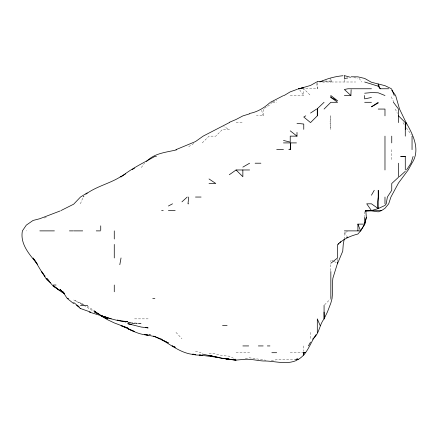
<?xml version="1.0" encoding="UTF-8"?>
<svg xmlns="http://www.w3.org/2000/svg" width="438" height="438" viewBox="0 0 438 438"><rect width="100%" height="100%" fill="white"/><g stroke="black" fill="none" stroke-linecap="round" stroke-linejoin="round"><path stroke-width="0.33" stroke-dasharray="2.19 1.64" d="M344.372 239.203L344.372 232.469L348.062 231.603M80.433 203.812L83.121 197.045L84.025 196.104M141.343 167.524L144.463 163.204M271.982 102.295L269.928 104.863L263.161 109.062L263.161 115.829L256.394 115.829M83.121 197.045L84.025 196.12M202.252 142.903L209.019 136.136L215.786 136.136L222.553 129.369L229.32 129.369L223.785 126.741M324.553 304.843L330.356 299.045M188.712 146.659L194.839 142.903M272.573 102.049L276.696 100.318M44.128 218.02L46.592 217.347M245.318 358.574L249.622 357.824L265.866 360.233M271.281 360.43L278.962 359.467L296.323 359.467M128.422 322.521L134.57 323.731L141.343 323.195M134.57 323.731L141.343 323.468L127.803 322.417M322.713 81.994L330.838 81.994L324.071 81.003M331.67 81.994L330.838 78.178L330.838 81.074L331.67 81.994L355.667 81.994M301.93 88.761L317.304 88.761L317.304 82.667M290.23 95.528L303.764 95.528L303.764 88.761L310.531 95.528M272.655 102.295L276.696 102.295M236.087 122.596L242.855 122.596M26.291 230.881L26.641 230.881M134.57 318.864L148.11 318.864M236.087 352.7L249.622 352.7M290.23 352.7L303.764 352.7M324.744 81.008L330.838 81.074M322.713 81.933L324.071 81.994M129.834 323.151L127.803 322.998L124.726 321.848M130.513 323.2L134.57 323.507L128.422 322.499M209.019 353.351L215.786 353.915L222.553 355.667L229.32 356.171L235.524 359.193M353.849 77.745L357.906 78.117M195.479 351.331L201.031 352.7M100.735 314.878L93.967 312.097L100.735 314.9L94.422 312.097L98.435 314.166M84.036 304.541L73.661 299.942L82.141 304.465M333.657 261.3L330.838 259.926L330.838 261.727M334.221 261.579L337.605 263.227M82.141 304.3L80.433 303.277L83.253 304.985M83.822 305.33L98.468 314.27M99.114 314.265L93.967 310.843L98.539 314.084M87.2 306.025L99.689 314.364L93.967 310.635M175.988 332.398L181.945 338.766M359.094 78.386L361.865 81.994M406.393 127.858L411.293 134.69M299.619 89.801L303.764 95.528M344.372 232.469L347.854 237.648M403.004 122.596L404.63 125.279M393.899 102.295L391.747 97.909L391.747 95.528M395.306 109.062L397.348 113.365M261.645 110.294L263.161 115.829M316.784 83.346L317.304 88.761M391.747 149.67L391.747 160.248M364.673 211.614L364.673 216.711M344.372 79.437L344.372 81.994M337.605 259.274L337.605 261.251M330.838 264.722L330.838 270.81M310.531 332.398L310.531 339.165M303.764 345.932L303.764 351.347M330.838 115.829L329.956 122.596L330.838 129.369L330.838 115.829M150.568 334.96L148.11 334.013L150.568 334.96"/><path stroke-width="0.66" d="M305.768 115.829L303.764 117.023L310.531 122.596L317.304 115.829L317.304 108.744L324.071 102.295M344.372 95.528L350.887 95.528L351.139 89.697M290.728 142.903L290.23 149.67L290.728 142.903L296.455 142.903M188.712 197.045L187.99 203.812L188.712 203.812M405.281 129.369L406.075 122.596L399.549 109.062L395.634 95.528L391.747 90.108M119.809 264.722L121.036 257.955M344.246 239.071L343.25 244.415L342.735 251.188L337.057 264.722L332.864 278.256L332.311 285.023L332.617 291.79L332.048 298.557L330.838 303.069L327.372 312.097L324.071 318.864C318.99 325.385 319.57 333.959 312.529 339.165M364.832 224.114L366.327 217.347L365.796 210.579L381.569 210.579L384.98 208.307L388.692 203.812L390.92 197.045L398.514 182.974L408.194 169.971L412.048 162.974C420.683 149.796 413.045 134.543 406.075 122.596M338.886 243.49L337.89 244.415C343.365 238.973 350.531 235.912 357.906 234.023L360.589 230.881L364.673 224.114L366.327 217.347M413.105 156.437L410.981 163.204L406.535 169.971M316.033 334.654C310.186 342.998 307.52 354.101 298.196 359.467L295.71 359.467M308.379 345.932L310.531 342.133M371.44 195.217L374.26 190.278M344.372 230.881L360.589 230.881L364.673 224.437L364.673 217.347M303.594 352.7L305.74 352.7L303.594 352.7L303.764 355.136L303.764 352.502M85.837 194.215C96.141 186.407 109.593 183.664 120.581 176.738L125.547 173.919M324.071 109.062L330.838 102.295L337.605 102.295L330.838 97.378L330.838 95.528L337.605 100.8L330.838 97.378M339.883 242.564L340.884 241.639M398.514 177.242L391.747 183.506L391.747 190.278L387.378 197.045L386.212 203.812L384.98 205.438L378.213 208.581L371.44 210.579L365.352 210.935M181.945 201.858L187.196 197.045M399.357 176.738L405.281 171.335M146.544 161.463C154.236 153.163 166.111 152.369 176.47 149.889M269.928 102.662C264.174 107.89 257.358 112.029 249.622 113.442M330.838 263.249L337.605 257.955L337.605 244.787M120.581 176.738L121.364 176.738C131.575 168.493 143.483 162.843 154.877 156.437L156.432 156.437M229.32 174.735L236.087 169.971L249.622 169.971M378.213 102.295L371.44 106.845L378.213 103.034M310.531 113.053L316.625 109.062M132.134 169.659L134.57 168.104M87.2 192.879L80.472 197.045L73.661 204.19L60.926 210.579M284.114 95.528L290.23 91.865L296.997 89.39M242.855 167.119L249.622 163.204M283.572 95.528L270.427 102.295M168.411 206.002L172.534 203.812M229.32 122.596L203.139 136.136L195.479 141.578L175.945 149.67M319.871 81.994C327.076 78.594 335.075 76.447 343.02 75.725M288.795 149.67L290.23 149.035M229.32 122.344L236.087 119.464L242.855 115.911L249.622 113.825M60.126 210.963L39.825 218.715L33.058 220.451L26.291 225.137L22.404 230.881C19.841 244.147 29.729 254.839 37.553 264.224M381.569 210.579L378.213 211.844L371.44 210.897L365.352 210.968M297.621 89.177L310.531 85.454L316.652 81.994L317.304 81.994M296.997 360.2C286.206 365.254 274.44 360.715 263.161 360.978C256.476 360.551 249.934 358.569 243.189 359.467L236.087 360.096L229.43 359.467L215.786 357.118L199.175 354.972M298.864 88.761L303.764 87.677L298.431 88.761M371.44 97.482L364.673 98.873L364.673 95.528M347.756 77.991L344.372 78.49L344.372 75.347M317.304 81.709L322.713 81.145M364.673 93.223L371.44 92.577L378.213 92.79L384.98 95.528M371.44 88.761L348.035 88.761L344.372 89.489L350.887 95.528M364.673 81.994L378.213 86.22L380.179 88.761L388.725 88.761M364.673 102.295L371.44 102.295M378.213 109.062L384.98 109.062L384.98 115.829M296.997 132.413L296.997 136.136L290.23 136.136L290.23 142.093L283.463 140.456M283.463 142.903L290.23 142.903M276.696 149.67L283.463 149.67M405.281 156.437L400.677 156.437L405.281 156.339L405.281 169.971M255.124 163.204L260.895 163.204M209.019 183.506L215.786 183.506L209.019 178.945M195.479 197.045L201.08 197.045M161.644 210.579L163.226 210.579M168.411 210.579L175.178 210.579M357.906 230.881L357.906 224.114L364.673 224.114M39.825 230.881L54.411 230.881M69.423 230.881L73.02 230.881M73.661 230.881L82.7 230.881M96.251 230.881L100.406 230.881M346.496 237.648L347.854 237.648M53.359 285.023L56.037 285.023M152.763 298.557L154.877 298.557M80.433 305.33L87.677 305.33M222.553 325.631L227.103 325.631M242.855 345.932L248.696 345.932M258.354 345.932L263.161 345.932M267.35 345.932L269.928 345.932M271.856 352.7L276.696 352.7M351.139 76.792L357.906 76.842L364.673 78.435L371.44 82.256L384.98 85.667L391.457 88.761M230.202 359.467L236.087 360.096L222.553 358.268M296.997 123.313L303.764 124.047L303.764 129.369M224.584 358.547L229.32 359.198L222.553 358.454L202.252 354.063M199.788 354.988L202.252 355.36L195.479 354.933L192.408 354.172M224.398 358.481L229.32 359.33M161.644 339.165L154.877 336.619L144.414 334.468M193.021 354.096L195.479 354.572C182.706 354.287 172.178 345.812 161.644 339.598L168.411 342.927L153.645 336.143L154.877 336.619M215.786 356.839L209.019 355.464L218.863 357.441M144.414 334.391L148.11 335.169C140.877 334.741 134.143 331.916 127.803 328.604L134.57 331.615L121.036 325.631L127.803 328.046L114.269 322.921L107.502 319.702L100.735 315.721L107.502 318.771L104.118 316.915M145.646 327.4L148.11 327.925L141.343 327.055L127.803 323.72L131.499 324.547M117.346 320.019L121.036 320.961L127.803 321.574C118.419 321.487 109.544 318.421 100.735 315.546L111.214 318.864M107.502 317.649L89.297 312.097M344.985 75.779L350.526 77.323M68.651 298.557L66.894 298.07L62.941 291.79L64.26 293.192M80.433 308.5L90.633 312.097M76.491 305.33L79.305 307.065M64.2 293.493L60.126 291.018L53.359 285.724L59.606 290.306M59.563 290.328L53.359 286.342L46.592 278.256L48.941 280.676M61.977 291.79L63.072 292.546L60.126 289.414L61.977 291.79L64.446 293.893M378.213 208.581C375.985 202.553 379.768 196.509 378.213 190.278L378.213 208.581L371.44 203.812L366.71 203.812L371.44 210.579M73.661 302.483L78.802 306.545M290.23 130.847L296.997 136.136M298.196 359.467L296.997 358.53L296.997 359.467M67.37 298.557L73.661 303.616M121.364 176.738L121.036 176.465L121.036 176.99M50.644 282.893L46.592 279.488L41.522 271.489L43.083 273.569M398.514 115.829L405.281 122.596L405.281 136.136M236.087 169.971L242.855 176.738L242.855 169.971M77.17 305.33L80.433 308.697M44.955 276.175C40.247 270.635 37.394 263.868 33.058 258.02L36.075 262.143M393.45 102.295L398.514 109.062L398.514 122.596M44.254 275.135L45.032 276.175M320.189 325.631L317.304 318.864L317.304 332.398M380.179 88.761L378.213 84.008L378.213 86.22M391.747 89.308L394.249 95.528M357.906 224.114L360.589 230.881M324.071 312.097L324.208 318.864M412.048 136.136L412.048 149.67M398.514 163.204L398.514 176.738M391.747 136.136L391.747 142.903M384.98 136.136L384.98 169.971M384.98 197.045L384.98 203.812M337.605 261.908L337.605 263.227M330.838 271.489L330.838 298.557M324.071 305.33L324.071 318.864M317.304 108.744L317.304 115.829M114.269 230.881L114.269 238.978M114.269 244.415L114.269 257.955M114.269 285.023L114.269 291.79M100.735 225.849L100.735 230.246M175.178 347.246L172.183 345.932L175.178 347.246M107.502 318.771L102.426 316.094L107.502 318.815"/></g></svg>
